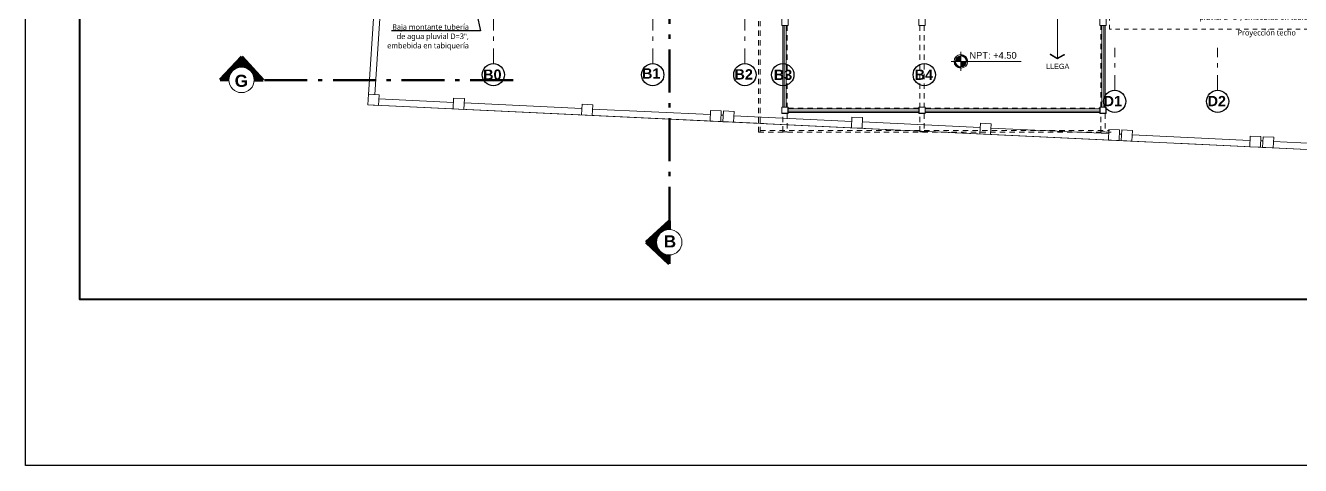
# Model space of a CAD drawing. Header units: metres. Extents: x 28 to 148, y 23 to 113.
# Drawn here: x 27.71 to 57.45, y 22.91 to 33.18 of the extents above; entities that cross this region are included whole.
import ezdxf
from ezdxf import colors
from ezdxf.entities.mleader import LeaderData, LeaderLine
from ezdxf.enums import TextEntityAlignment as Align
from ezdxf.math import Vec2, Vec3

# ---------------------------------------------------------------- set-up
doc = ezdxf.new("R2010")
doc.units = ezdxf.units.M
doc.set_wipeout_variables(frame=1)
for name, pattern in [('1CORTE', [1.5, 1, -0.25, 0, -0.25]), ('ACAD_ISO04W100', [30, 24, -3, 0, -3]), ('DASHED2', [0.375, 0.25, -0.125]), ('Dot & Dashed', [0.670277762413025, 0.352777767181396, -0.176388883590699, 0, -0.14111111164093]), ('HIDDEN2', [0.1875, 0.125, -0.0625])]:
    doc.linetypes.add(name, pattern=pattern)
for name, color, linetype, lineweight in [('1', 7, 'Continuous', 5), ('A-TRAZO', 7, 'Continuous', 5), ('AA. Proyeccion Corte', 10, '1CORTE', 50), ('CORTE_EJE', 31, 'ACAD_ISO04W100', 80), ('Cotas varias El', 253, 'Continuous', 13), ('flechas', 180, 'Continuous', 15), ('GRAFO 0 BLANCO', 7, 'Continuous', 0), ('GRAFO 4', 7, 'Continuous', 30), ('GRAFO01', 7, 'Continuous', 0), ('letras sr', 7, 'Continuous', 5), ('MK-LINEAS GENERALES', 7, 'Continuous', 0), ('proyecciones', 1, 'DASHED2', 5), ('TEXTO 100', 7, 'Continuous', 20), ('TEXTOS-SUBTITULO', 7, 'Continuous', 30)]:
    doc.layers.add(name, color=color, linetype=linetype, lineweight=lineweight)
doc.layers.add('Structural - Combined_Pen_No__161', color=7, linetype='Continuous', lineweight=13, true_color=0x6a6a6a)
doc.styles.add('Generales', font='trebuc.ttf', dxfattribs={"height": 0.1})
doc.styles.add('GENERATED_STYLE_1', font='arialbd.ttf')
doc.styles.add('GENERATED_STYLE_2', font='arial.ttf')
doc.styles.add('JOS', font='arial.ttf', dxfattribs={"height": 1})
doc.styles.add('TURBO_BASS', font='swisseb.ttf')

msp = doc.modelspace()

# ---------------------------------------------------------------- hatches: boundary and pattern name
at = {"layer": '1', "lineweight": 5}
h = msp.add_hatch(dxfattribs=at)
h.set_pattern_fill('_USER,_O', scale=0.02, angle=809.9999999999999, pattern_type=0)
h.set_pattern_definition([(90.37356259313762, (183.8658623199819, -24.45745155985563), (0.0199995749109091, 0.000130397020422289), [])])
h.paths.add_polyline_path([(32.75355315867193, 32.20392904286203, -0.4142135623730951), (33.04762907664747, 31.9059932144601), (33.25396182871293, 31.90464792706192), (32.75515392641239, 32.44944595913879), (32.2492845782009, 31.91119841228559), (32.45561733026727, 31.90985312488922, -0.4142135623729124)])
h = msp.add_hatch(dxfattribs=at)
h.set_pattern_fill('_USER,_O', scale=0.02, angle=809.9999999999999, pattern_type=0)
h.set_pattern_definition([(90.37356259313756, (183.8658623199819, -24.45745155985517), (0.0199995749109091, 0.000130397020422289), [])])
h.paths.add_polyline_path([(32.75355315867193, 32.20392904286294, -0.4142135623730951), (33.04762907664747, 31.9059932144601), (33.25396182871293, 31.90464792706283), (32.75515392641239, 32.44944595913969), (32.2492845782009, 31.9111984122865), (32.45561733026727, 31.90985312488922, -0.4142135623729124)])
at = {"layer": '1', "lineweight": 5, "true_color": 0x636466}
h = msp.add_hatch(dxfattribs=at)
h.set_pattern_fill('_USER,_O', color=251, scale=0.02, angle=540, pattern_type=0)
h.set_pattern_definition([(180.3735625931378, (99.09448593262124, 179.2363876516502), (-0.0001303970204222878, 0.0199995749109091), [])])
h.paths.add_polyline_path([(42.43310532990355, 28.12407849034025, -0.4142135623730951), (42.73104115830549, 28.41815440831579), (42.73238644570367, 28.62448716038125), (42.1875884136268, 28.12567925808071), (42.72583596048, 27.61980990986922), (42.72718124787636, 27.82614266193559, -0.4142135623729124)])
h = msp.add_hatch(dxfattribs=at)
h.set_pattern_fill('_USER,_O', color=251, scale=0.02, angle=540, pattern_type=0)
h.set_pattern_definition([(180.3735625931378, (99.09448593262078, 179.2363876516502), (-0.0001303970204222878, 0.0199995749109091), [])])
h.paths.add_polyline_path([(42.43310532990265, 28.12407849034025, -0.4142135623730951), (42.73104115830549, 28.41815440831579), (42.73238644570276, 28.62448716038125), (42.18758841362589, 28.12567925808071), (42.72583596047909, 27.61980990986922), (42.72718124787636, 27.82614266193559, -0.4142135623729124)])
at = {"layer": 'flechas'}
msp.add_hatch(color=256, dxfattribs=at).paths.add_polyline_path([(51.96088585451133, 32.49066161137881), (51.94408074725811, 32.52136321502522), (51.77759671280943, 32.4302350045335), (51.61543535117672, 32.52885030515347), (51.5972495357854, 32.49894585445708), (51.77667624016296, 32.38983097142187)])
at = {"layer": 'TEXTO 100', "ltscale": 1.3}
h = msp.add_hatch(color=256, dxfattribs=at)
edge = h.paths.add_edge_path()
edge.add_line((49.65689585126747, 32.34344593383273), (49.53044551345717, 32.34344593582873))
edge.add_line((49.53044551345717, 32.34344593582873), (49.53044551345717, 32.21699559826816))
edge.add_arc((49.53044551458034, 32.34344593582873), 0.1264503375606894, 269.9999994913017, 359.9999990956475)
edge = h.paths.add_edge_path()
edge.add_arc((49.53044551433063, 32.34344593383273), 0.1264503395565726, 90.00000039565423, 180)
edge.add_line((49.40399517564745, 32.34344593383273), (49.53044551345774, 32.34344593582873))
edge.add_line((49.53044551345717, 32.34344593582873), (49.53044551345717, 32.4698962733893))
edge = h.paths.add_edge_path()
edge.add_line((49.53044551345717, 32.50216186137371), (49.53044551345717, 32.46989627338927))
edge.add_arc((49.53044551258429, 32.34344593383273), 0.1264503395565726, 0, 89.99999960434582, ccw=False)
edge.add_line((49.65689585126747, 32.34344593383273), (49.68916144124793, 32.34344593582873))
edge.add_arc((49.53044551458034, 32.34344593582873), 0.1587159266678152, 0, 90.00000040528428)
msp.add_hatch(color=256, dxfattribs=at).paths.add_polyline_path([(49.4039951755968, 32.34344593582873), (49.37172958562379, 32.34344593582873, 0.4142135623730951), (49.53044551345717, 32.18473000799535), (49.53044551345717, 32.21699559796836, -0.414213562373095)])

# ---------------------------------------------------------------- linework, layer by layer
at = {"color": 7}
msp.add_lwpolyline([(27.71218945036009, 112.9122855992447), (147.7121894503601, 112.9122855992447), (147.7121894503601, 22.91228559924468), (27.71218945036009, 22.91228559924468), (27.71218945036009, 112.9122855992447)], dxfattribs=at)
at = {"layer": '1', "color": 7}
for centre in [(32.75162949503567, 31.90985312489013), (32.75162949503567, 31.90985312489013), (42.72718124787545, 28.12215482670399), (42.72718124787545, 28.12215482670399)]:
    msp.add_circle(centre, 0.2960121647662674, dxfattribs=at)
at = {"layer": 'A-TRAZO'}
msp.add_line((51.78231524780778, 32.41099515503936), (51.78534261239763, 44.096778547121), dxfattribs=at)
at = {"layer": 'AA. Proyeccion Corte', "color": 7}
msp.add_line((39.08467555674241, 31.90464792706283), (33.04759589110995, 31.90464792706283), dxfattribs=at)
for points in [[(42.73104115830549, 28.41815440831581), (42.73104115830549, 34.07867920682119)], [(42.72332133744541, 27.8261552450922), (42.72332133744541, 27.82616782904856)]]:
    msp.add_lwpolyline(points, dxfattribs=at)
at = {"layer": 'CORTE_EJE', "color": 7, "linetype": 'ACAD_ISO04W100', "ltscale": 0.8}
for points in [[(32.45561733026909, 31.90985312489013), (32.2492845782009, 31.9111984122865), (32.75515392641239, 32.44944595913879), (33.25396182871475, 31.90464792706283), (33.04762907664747, 31.9059932144601)], [(32.45561733026909, 31.90985312489013), (32.2492845782009, 31.9111984122874), (32.75515392641239, 32.44944595913969), (33.25396182871475, 31.90464792706373), (33.04762907664747, 31.9059932144601)], [(42.72718124787545, 27.82614266193741), (42.72583596047909, 27.61980990986922), (42.1875884136268, 28.12567925808071), (42.73238644570276, 28.62448716038307), (42.73104115830549, 28.41815440831579)], [(42.72718124787545, 27.82614266193741), (42.72583596047818, 27.61980990986922), (42.18758841362589, 28.12567925808071), (42.73238644570185, 28.62448716038307), (42.73104115830549, 28.41815440831579)]]:
    msp.add_lwpolyline(points, dxfattribs=at)
at = {"layer": 'Cotas varias El', "linetype": 'Dot & Dashed'}
for p, q in [((38.62523193329204, 32.2920635984855), (38.62523193329204, 33.59700698722853)), ((42.3420573477803, 32.2920635984855), (42.3420573477803, 33.59700698722853)), ((44.49205734672421, 32.2920635984855), (44.49205734672421, 33.59700698722853)), ((53.11792196089169, 31.66999079022278), (53.11792196089169, 32.66258514531444)), ((55.51799960286584, 31.66999079022278), (55.51799960286584, 32.66258514531444))]:
    msp.add_line(p, q, dxfattribs=at)
at = {"layer": 'GRAFO 0 BLANCO'}
for p, q in [((45.37528724311778, 33.17792102867742), (45.37528724311778, 31.27792141014714)), ((45.40528724311778, 33.17792102867742), (45.40528724311778, 31.27792141014714)), ((45.45528724311778, 33.17792102867742), (45.45528724311778, 31.27792141014714)), ((52.8152872240443, 31.27792141014714), (52.8152872240443, 33.17792102867742)), ((52.86528722404429, 31.27792141014714), (52.86528722404429, 33.17792102867742)), ((52.8952872240443, 31.27792141014714), (52.8952872240443, 33.17792102867742)), ((45.50028724311778, 31.23292141014715), (48.55028725503871, 31.23292141014715)), ((48.70028723119685, 31.23292141014715), (52.7702872240443, 31.23292141014715)), ((48.70028723119685, 31.18292141014715), (52.7702872240443, 31.18292141014715)), ((48.70028723119685, 31.15292141014714), (52.7702872240443, 31.15292141014714))]:
    msp.add_line(p, q, dxfattribs=at)
at = {"layer": 'GRAFO 4', "linetype": 'Continuous'}
for centre in [(38.62523193329204, 32.03206359848551), (42.3420573477803, 32.03206359848551), (44.49205734672421, 32.03206359848551), (45.37528744361225, 32.03206355184673), (48.67525653524348, 32.03206355184673), (53.11792196089169, 31.40999079022279), (55.51799960286584, 31.40999079022279)]:
    msp.add_circle(centre, 0.26, dxfattribs=at)
at = {"layer": 'MK-LINEAS GENERALES', "color": 7, "linetype": 'Continuous'}
for p, q in [((45.35028714775035, 33.17792102867742), (45.35028714775035, 33.32792112404485)), ((45.50028724311778, 33.32792112404485), (45.50028724311778, 33.17792102867742)), ((48.55028725503871, 33.17792102867742), (48.55028725503871, 33.32792112404485)), ((48.70028723119685, 33.32792112404485), (48.70028723119685, 33.17792102867742)), ((52.7702872240443, 33.17792102867742), (52.7702872240443, 33.32792112404485)), ((52.92028731941173, 33.32792112404485), (52.92028731941173, 33.17792102867742)), ((45.50028724311778, 33.17792102867742), (45.35028714775035, 33.17792102867742)), ((48.70028723119685, 33.17792102867742), (48.55028725503871, 33.17792102867742)), ((52.92028731941173, 33.17792102867742), (52.7702872240443, 33.17792102867742)), ((45.35028714775035, 31.27792141014714), (45.50028724311778, 31.27792141014714)), ((45.35028714775035, 31.12792131477971), (45.35028714775035, 31.27792141014714)), ((45.35628718971202, 31.27192136818547), (45.49428720115611, 31.27192136818547)), ((45.35628718971202, 31.13392135674138), (45.35628718971202, 31.27192136818547)), ((45.49428720115611, 31.27192136818547), (45.49428720115611, 31.13392135674138)), ((45.50028724311778, 31.27792141014714), (45.50028724311778, 31.12792131477971)), ((48.55028725503871, 31.12792131477971), (48.55028725503871, 31.27792141014714)), ((48.55028725503871, 31.27792141014714), (48.70028723119685, 31.27792141014714)), ((48.55628723739574, 31.27192136818547), (48.69428721903751, 31.27192136818547)), ((48.55628723739574, 31.13392135674138), (48.55628723739574, 31.27192136818547)), ((48.69428721903751, 31.27192136818547), (48.69428721903751, 31.13392135674138)), ((48.70028723119685, 31.27792141014714), (48.70028723119685, 31.12792131477971)), ((52.7702872240443, 31.12792131477971), (52.7702872240443, 31.27792141014714)), ((52.7702872240443, 31.27792141014714), (52.92028731941173, 31.27792141014714)), ((52.77628726600597, 31.27192136818547), (52.91428727745006, 31.27192136818547)), ((52.77628726600597, 31.13392135674138), (52.77628726600597, 31.27192136818547)), ((52.91428727745006, 31.27192136818547), (52.91428727745006, 31.13392135674138)), ((52.92028731941173, 31.27792141014714), (52.92028731941173, 31.12792131477971)), ((45.50028724311778, 31.12792131477971), (45.35028714775035, 31.12792131477971)), ((45.49428720115611, 31.13392135674138), (45.35628718971202, 31.13392135674138)), ((48.70028723119685, 31.12792131477971), (48.55028725503871, 31.12792131477971)), ((48.69428721903751, 31.13392135674138), (48.55628723739574, 31.13392135674138)), ((52.92028731941173, 31.12792131477971), (52.7702872240443, 31.12792131477971)), ((52.91428727745006, 31.13392135674138), (52.77628726600597, 31.13392135674138))]:
    msp.add_line(p, q, dxfattribs=at)
at = {"layer": 'proyecciones', "linetype": 'HIDDEN2'}
for p, q in [((44.81028742431772, 30.68754121834758), (44.81028742431772, 33.27838584954208)), ((44.85028738617098, 30.68754121834758), (44.85028738617098, 33.27838584954208)), ((45.47528714775035, 33.17792102867742), (45.47528714775035, 31.27792141014714)), ((48.57528723119685, 33.17792102867742), (48.57528723119685, 31.27792141014714)), ((48.67528722523639, 33.17792102867742), (48.67528722523639, 31.27792141014714)), ((52.79528731941173, 31.27792141014714), (52.79528731941173, 33.17792102867742)), ((45.50028724311778, 31.25292131477971), (48.55028725503871, 31.25292131477971)), ((48.70028723119685, 31.25292131477971), (52.7702872240443, 31.25292131477971))]:
    msp.add_line(p, q, dxfattribs=at)
at = {"layer": 'proyecciones', "linetype": 'HIDDEN2', "ltscale": 0.5}
msp.add_lwpolyline([(86.8393638446957, 34.29795083504649), (86.8393638446957, 33.09795083504648), (52.99300180692859, 33.09795083504648), (52.99300180692859, 34.29795083135653)], dxfattribs=at)
at = {"layer": 'proyecciones', "linetype": 'HIDDEN2'}
for points in [[(45.37528724311778, 31.12792131477971), (45.47528714775035, 31.12792131477971), (45.47528714775035, 30.70296690041204), (45.37528724311778, 30.70296690041204)], [(48.57528723119691, 31.12792131477971), (48.67528713582948, 31.12792131477971), (48.67528713582948, 30.70296690041204), (48.57528723119691, 30.70296690041204)]]:
    msp.add_lwpolyline(points, close=True, dxfattribs=at)
at = {"layer": 'TEXTO 100', "ltscale": 1.3}
msp.add_lwpolyline([(49.30635385719855, 32.34344593582873), (50.93722171728361, 32.34344593582873), (49.53044551345717, 32.34344593582873), (49.53044551345717, 32.56753758934307), (49.53044551345717, 32.1193542783224)], dxfattribs=at)
for radius in [0.1587159278333798, 0.1264503378603642]:
    msp.add_circle((49.53044551345717, 32.34344593582873), radius, dxfattribs=at)

# ---------------------------------------------------------------- texts
at = {"char_height": 0.24, "width": 1.011031258713047e-14, "attachment_point": 9, "rotation": 4.4022710127077164e-07, "style": 'GENERATED_STYLE_1'}
for s, insert in [('B0', (38.814872891053, 31.91011411592217)), ('B1', (42.52179969687759, 31.94046932062858)), ('B2', (44.67834649664212, 31.92042720820746)), ('B3', (45.595381727416, 31.90556872370473)), ('B4', (48.88088946491888, 31.91238406153514)), ('D1', (53.28715261799127, 31.29671817103724)), ('D2', (55.7122145338576, 31.29671817103724))]:
    msp.add_mtext(s, dxfattribs=dict(at, insert=insert))
at = {"layer": 'GRAFO01', "style": 'JOS'}
msp.add_text('NPT: +4.50', height=0.1552649359622742, rotation=8.13000665456975e-09, dxfattribs=at).set_placement((49.72834003450034, 32.40592721797291))
at = {"layer": 'letras sr', "insert": (55.98400263698974, 33.07830358699658), "char_height": 0.13, "attachment_point": 1, "style": 'Generales'}
msp.add_mtext('Proyección techo ', dxfattribs=at)
at = {"layer": 'Structural - Combined_Pen_No__161', "color": 7, "style": 'GENERATED_STYLE_2'}
msp.add_attdef('LLEGA', text='  9 x 0.17 = 1.53', height=0.12, rotation=2.109128095917014e-07, dxfattribs=at).set_placement((51.517047031613, 32.22651183252538), align=Align.MIDDLE_LEFT)
at = {"layer": 'TEXTOS-SUBTITULO', "style": 'TURBO_BASS'}
for s, p in [('G', (32.74583226210427, 31.74813536502941)), ('B', (42.74466668493514, 28.00137235916202))]:
    msp.add_text(s, height=0.2831400000000001, rotation=359.9999991662367, dxfattribs=at).set_placement(p, align=Align.CENTER)

# ---------------------------------------------------------------- leaders
at = {"layer": 'letras sr'}
ml = msp.add_multileader_mtext('Standard', dxfattribs=at)
ml.set_content('{\\H1.13043x;Baja montante tubería de agua\\Ppluvial D=3", embebida en tabiquerí\\H0.76924x;a}', color=256, style='Generales')
ml.set_leader_properties()
ml.build(insert=Vec2(0, 0))
ml.multileader.update_dxf_attribs({"text_right_attachment_type": 6, "dogleg_length": 0.36, "arrow_head_size": 0.1})
ctx = ml.context
ctx.base_point, ctx.char_height, ctx.arrow_head_size, ctx.landing_gap_size, ctx.plane_origin, ctx.plane_x_axis, ctx.plane_y_axis = Vec3(55.00295420547091, 33.58338446414299), 0.115, 0.1, 0.09, Vec3(54.20607715115327, 33.30686010068351), Vec3(1, -2.449293598294706e-16), Vec3(2.449293598294706e-16, 1)
ctx.right_attachment = 6
notes = []
notes.append((ctx, [(0, (1, 1, 0), (54.82033683533911, 33.58338446414299), (1, -2.449293598294707e-16), 0.1826173701318089, [(0, [(54.40632066640836, 33.83954407600743)], 0, [])])]))
ctx.mtext.insert, ctx.mtext.text_direction, ctx.mtext.flow_direction = Vec3(55.09295420547093, 33.65926822474907), Vec3(1, -2.449293598294706e-16), 5
for ctx, leaders in notes:
    for number, flags, end, landing, length, lines in leaders:
        leader = LeaderData()
        leader.index, (leader.has_last_leader_line, leader.has_dogleg_vector, leader.attachment_direction) = number, flags
        leader.last_leader_point, leader.dogleg_vector, leader.dogleg_length = Vec3(end), Vec3(landing), length
        for number, points, colour, breaks in lines:
            line = LeaderLine()
            line.index, line.vertices, line.color, line.breaks = number, Vec3.list(points), colors.encode_raw_color(colour), breaks
            leader.lines.append(line)
        ctx.leaders.append(leader)

# ---------------------------------------------------------------- next in the draw order: wipeouts: each hides what was drawn before it
at = {"linetype": 'Continuous'}
for points in [[(35.71251404832378, 31.57990154300279), (35.961966855091795, 31.563369840260496), (35.9454351523495, 31.313917033492498), (35.695982345581484, 31.330448736234793)], [(37.68680671660155, 31.23560367824885), (37.6985844299481, 31.485326095080666), (37.94830684677991, 31.473548381734126), (37.93652913343336, 31.22382596490231)], [(40.68340803162323, 31.092842309175843), (40.69518574496978, 31.34256472600766), (40.944908161801585, 31.330787012661112), (40.93313044845504, 31.081064595829297)], [(43.68000934641236, 30.95008094011385), (43.69178705975891, 31.199803356945665), (43.94150947659072, 31.188025643599126), (43.92973176324417, 30.93830322676731)], [(46.976270792901374, 30.79304343413486), (46.98804850624792, 31.042765850966674), (47.23777092307973, 31.030988137620135), (47.22599320973318, 30.78126572078832)], [(49.97287210786479, 30.65028206506443), (49.984649821211335, 30.900004481896246), (50.23437223804314, 30.888226768549707), (50.222594524696596, 30.63850435171789)], [(52.96947342265369, 30.50752069600256), (52.98125113600024, 30.757243112834374), (53.23097355283205, 30.745465399487834), (53.2191958394855, 30.49574298265602)], [(56.265734868952364, 30.35048319003272), (56.27751258229891, 30.600205606864535), (56.52723499913072, 30.588427893517995), (56.51545728578417, 30.33870547668618)]]:
    msp.add_wipeout(points, dxfattribs=at).dxf.layer = 'GRAFO 0 BLANCO'

# ---------------------------------------------------------------- next in the draw order: linework, layer by layer
at = {"layer": 'GRAFO 0 BLANCO', "linetype": 'Continuous'}
for p, q in [((35.69598234560331, 31.33044873656286), (36.37676920357171, 41.60308641811932)), ((35.69598241101946, 31.33044873436415), (36.37676926176547, 41.60308641681959)), ((35.86218573238477, 31.56998252135739), (36.04406530408983, 34.31442877488658)), ((37.69387334562754, 31.38543714993381), (35.95566291349809, 31.46824739892622)), ((40.69047466064922, 31.24267578086068), (37.94359014680091, 31.37354036799042)), ((43.68707597543835, 31.09991441179866), (40.94019146182259, 31.23077899891732)), ((49.9799387368908, 30.80011553674953), (47.23305422310071, 30.93098012387648)), ((52.97654005167971, 30.65735416768752), (50.22965553806412, 30.78821875480614))]:
    msp.add_line(p, q, dxfattribs=at)
at = {"layer": 'GRAFO 0 BLANCO'}
for p, q in [((45.50028724311778, 31.18292141014715), (48.55028725503871, 31.18292141014715)), ((45.50028724311778, 31.15292141014714), (48.55028725503871, 31.15292141014714))]:
    msp.add_line(p, q, dxfattribs=at)
at = {"layer": 'GRAFO 0 BLANCO', "color": 7, "linetype": 'Continuous'}
for points in [[(35.71251404832378, 31.57990154300279), (35.96196685509182, 31.56336984026049), (35.94543515234952, 31.31391703349252), (35.69598234558148, 31.33044873623479)], [(37.68680671660155, 31.23560367824885), (37.69858442994811, 31.48532609508069), (37.94830684677993, 31.47354838173416), (37.93652913343337, 31.22382596490232)], [(40.68340803162323, 31.09284230917584), (40.69518574496979, 31.34256472600765), (40.94490816180161, 31.33078701266109), (40.93313044845507, 31.08106459582928)], [(43.68000934641236, 30.95008094011385), (43.69178705975892, 31.19980335694569), (43.94150947659074, 31.18802564359913), (43.92973176324418, 30.93830322676732)], [(46.97627079290137, 30.79304343413486), (46.98804850624794, 31.04276585096667), (47.23777092307972, 31.03098813762014), (47.22599320973319, 30.78126572078833)], [(49.97287210786479, 30.65028206506443), (49.98464982121135, 30.90000448189627), (50.23437223804316, 30.88822676854971), (50.22259452469663, 30.6385043517179)], [(52.96947342265369, 30.50752069600256), (52.98125113600025, 30.7572431128344), (53.23097355283207, 30.74546539948787), (53.21919583948551, 30.49574298265603)], [(56.26573486895236, 30.35048319003272), (56.27751258229893, 30.60020560686453), (56.52723499913074, 30.588427893518), (56.51545728578421, 30.33870547668619)]]:
    msp.add_lwpolyline(points, close=True, dxfattribs=at)
at = {"layer": 'proyecciones', "linetype": 'HIDDEN2'}
for p, q in [((53.03528732894847, 30.68754121834758), (44.81028742431772, 30.68754121834758)), ((44.85028738617098, 30.72861835534098), (52.99528712867709, 30.72861835534098)), ((44.85028738617098, 30.72753736550345), (52.99528712867709, 30.72753736550345))]:
    msp.add_line(p, q, dxfattribs=at)
msp.add_lwpolyline([(52.7952873194119, 31.12792131477971), (52.89528722404447, 31.12792131477971), (52.89528722404447, 30.70296690041204), (52.7952873194119, 30.70296690041204)], close=True, dxfattribs=at)

# ---------------------------------------------------------------- next in the draw order: leaders
at = {"layer": 'letras sr'}
ml = msp.add_multileader_mtext('Standard', dxfattribs=at)
ml.set_content('{\\H1.13043x;Baja montante tubería \\Pde agua pluvial D=3",\\P embebida en tabiquería}', color=256, style='Generales')
ml.set_leader_properties()
ml.build(insert=Vec2(0, 0))
ml.multileader.update_dxf_attribs({"text_right_attachment_type": 6, "dogleg_length": 0.36, "arrow_head_size": 0.1})
ctx = ml.context
ctx.base_point, ctx.char_height, ctx.arrow_head_size, ctx.landing_gap_size, ctx.plane_origin, ctx.plane_x_axis, ctx.plane_y_axis = Vec3(35.99628567787617, 33.13435561341733), 0.115, 0.1, 0.09, Vec3(32.91247154717945, 35.06142545737478), Vec3(1, -4.898587196589413e-16), Vec3(4.898587196589413e-16, 1)
ctx.right_attachment, ctx.text_align_type = 6, 2
notes = []
notes.append((ctx, [(1, (1, 1, 0), (38.32596543285646, 33.05847185281127), (-1, 4.898587196589414e-16), 0.1826173701318089, [(0, [(37.99772786418916, 34.52030450708421)], 0, [])])]))
ctx.mtext.insert, ctx.mtext.text_direction, ctx.mtext.rotation, ctx.mtext.alignment, ctx.mtext.flow_direction = Vec3(38.05334806272464, 33.21023937402342), Vec3(1, -4.898587196589413e-16), 6.283185307179585, 3, 5
for ctx, leaders in notes:
    for number, flags, end, landing, length, lines in leaders:
        leader = LeaderData()
        leader.index, (leader.has_last_leader_line, leader.has_dogleg_vector, leader.attachment_direction) = number, flags
        leader.last_leader_point, leader.dogleg_vector, leader.dogleg_length = Vec3(end), Vec3(landing), length
        for number, points, colour, breaks in lines:
            line = LeaderLine()
            line.index, line.vertices, line.color, line.breaks = number, Vec3.list(points), colors.encode_raw_color(colour), breaks
            leader.lines.append(line)
        ctx.leaders.append(leader)

# ---------------------------------------------------------------- next in the draw order: wipeouts: each hides what was drawn before it
at = {"linetype": 'Continuous'}
for points in [[(43.97966947793762, 30.93580480320543), (43.991447191284166, 31.185527220037244), (44.241169608115975, 31.173749506690704), (44.22939189476943, 30.92402708985889)], [(53.269133554259554, 30.49324455909013), (53.2809112676061, 30.742966975921945), (53.53063368443791, 30.731189262575406), (53.51885597109136, 30.48146684574359)], [(56.56539500045557, 30.336207053125264), (56.57717271380211, 30.58592946995708), (56.82689513063392, 30.574151756610533), (56.815117417287375, 30.324429339778717)]]:
    msp.add_wipeout(points, dxfattribs=at).dxf.layer = 'GRAFO 0 BLANCO'

# ---------------------------------------------------------------- next in the draw order: linework, layer by layer
at = {"color": 7, "lineweight": 40}
msp.add_lwpolyline([(28.98233375911451, 111.8925134999568), (146.9823337591145, 111.8925134999568), (146.9823337591145, 26.78700417622171), (28.98233375911451, 26.78700417622171)], close=True, dxfattribs=at)
at = {"layer": 'GRAFO 0 BLANCO', "linetype": 'Continuous'}
for p, q in [((90.6796899620793, 28.71096467750704), (35.69598234560331, 31.33044873656286)), ((44.93550297756912, 30.89026727663028), (35.69598241101946, 31.33044873436415)), ((43.98673610696363, 31.08563827489024), (43.9367927766117, 31.08801762985527)), ((46.98333742192739, 30.94287690581987), (44.23645290813695, 31.07374149294685)), ((53.97525012430779, 30.45960325592307), (44.98544633059251, 30.88788791746552)), ((53.27620018328557, 30.64307803077526), (53.22625685285303, 30.64545738574412)), ((56.27280149797838, 30.50031666171779), (53.52591698445892, 30.63118124883189)), ((90.67969002936744, 28.71096471342528), (54.52462706913238, 30.43343126070732)), ((56.57246162948158, 30.48604052481045), (56.5225182991517, 30.48841987977443)), ((59.56906294417428, 30.34327915575301), (56.82217843065493, 30.47414374286708))]:
    msp.add_line(p, q, dxfattribs=at)
at = {"layer": 'GRAFO 0 BLANCO', "color": 7, "linetype": 'Continuous'}
for points in [[(43.97966947793762, 30.93580480320543), (43.99144719128415, 31.18552722003724), (44.24116960811597, 31.17374950669071), (44.22939189476944, 30.92402708985887)], [(53.26913355425955, 30.49324455909013), (53.28091126760611, 30.74296697592195), (53.53063368443793, 30.73118926257538), (53.51885597109137, 30.4814668457436)], [(56.56539500045557, 30.33620705312526), (56.57717271380213, 30.58592946995711), (56.82689513063394, 30.57415175661058), (56.81511741728741, 30.32442933977873)]]:
    msp.add_lwpolyline(points, close=True, dxfattribs=at)

doc.saveas('drawing.dxf')
